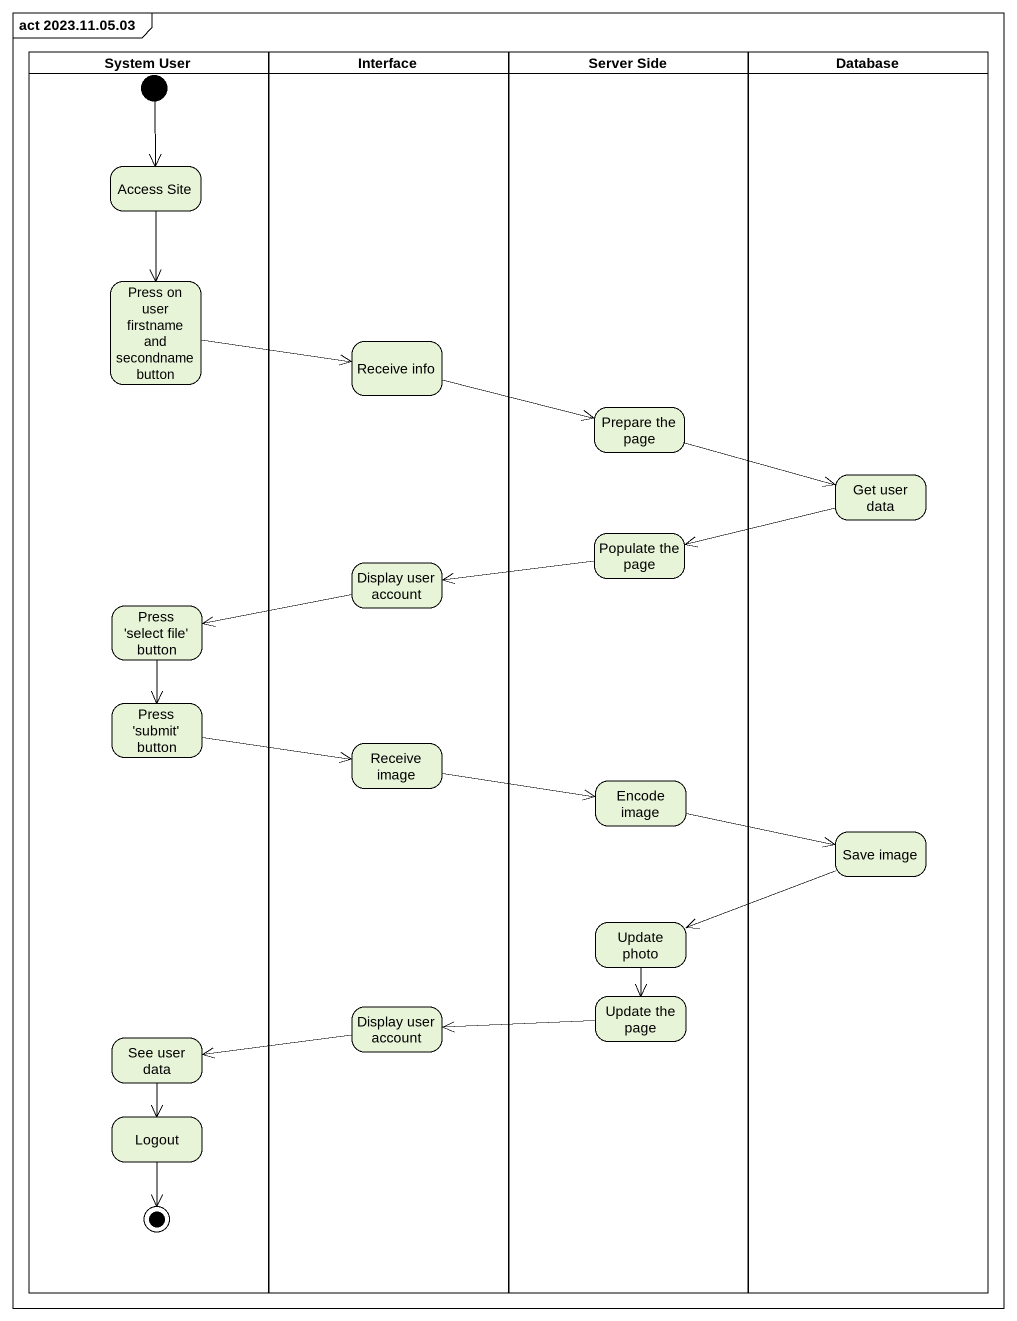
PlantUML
@startuml
mainframe act 2023.11.05.03
hide empty description
state "System User" as System_User <<partition>> {
  state "Access Site" as Access_Site
  state "Press on user firstname and secondname button" as Press_on_user_firstname_and
  state "Press 'select file' button" as Press_select_file_button
  state "Press 'submit' button" as Press_submit_button
  state "See user data" as See_user_data
  state Logout
  [*] --> Access_Site
  Logout --> [*]
}
state "Interface" as Interface_ <<partition>> {
  state "Receive info" as Receive_info
  state "Display user account" as Display_user_account
  state "Receive image" as Receive_image
  state "Display user account" as Display_user_account_2
}
state "Server Side" as Server_Side <<partition>> {
  state "Prepare the page" as Prepare_the_page
  state "Populate the page" as Populate_the_page
  state "Encode image" as Encode_image
  state "Update photo" as Update_photo
  state "Update the page" as Update_the_page
}
state "Database" as Database_ <<partition>> {
  state "Get user data" as Get_user_data
  state "Save image" as Save_image
}
Access_Site --> Press_on_user_firstname_and
Press_on_user_firstname_and -right-> Receive_info
Receive_info -right-> Prepare_the_page
Prepare_the_page -right-> Get_user_data
Get_user_data -left-> Populate_the_page
Display_user_account -left-> Press_select_file_button
Populate_the_page -left-> Display_user_account
Press_select_file_button --> Press_submit_button
Press_submit_button -right-> Receive_image
Receive_image -right-> Encode_image
Encode_image -right-> Save_image
Save_image -left-> Update_photo
Update_photo --> Update_the_page
See_user_data --> Logout
Display_user_account_2 -left-> See_user_data
Update_the_page -left-> Display_user_account_2
@enduml
